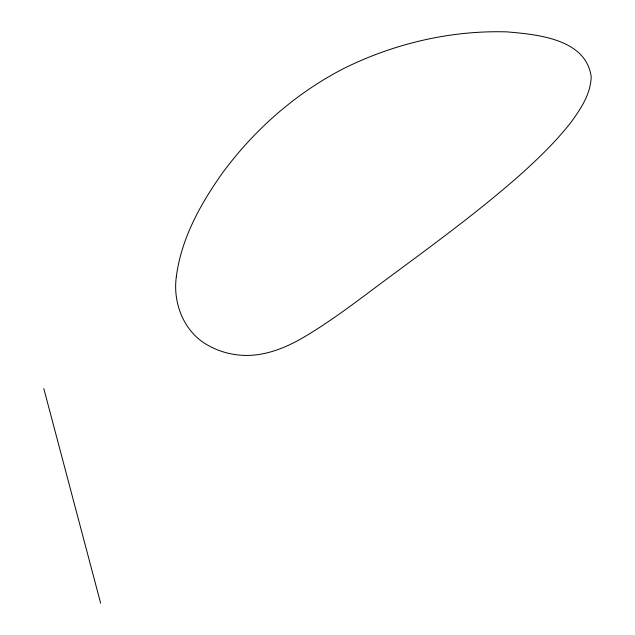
<?xml version="1.0" encoding="UTF-8"?>
<svg xmlns="http://www.w3.org/2000/svg" width="635" height="635" viewBox="0 0 635 635"><rect width="100%" height="100%" fill="white"/><g stroke="black" fill="none" stroke-linecap="round" stroke-linejoin="round"><path stroke-width="0.95" d="M43.799 388.604L100.655 603.25M176.324 276.765C172.585 303.625 184.34 333.058 209.082 345.9A60.746 45.601 6.7 0 0 236.268 354.719C259.556 358.021 282.527 349.512 302.411 338.034C335.494 318.714 365.379 294.537 396.296 272.042C438.34 240.84 480.6 209.78 519.89 175.109C538.028 158.845 555.641 141.851 570.722 122.666C580.652 109.101 590.74 94.075 591.201 76.684C585.883 38.719 537.075 34.473 506.809 31.861C450.755 30.266 394.573 43.442 344.353 68.183C296.474 92.726 255 129.048 223.028 172.228C200.795 203.367 181.285 238.268 176.324 276.765"/></g></svg>
